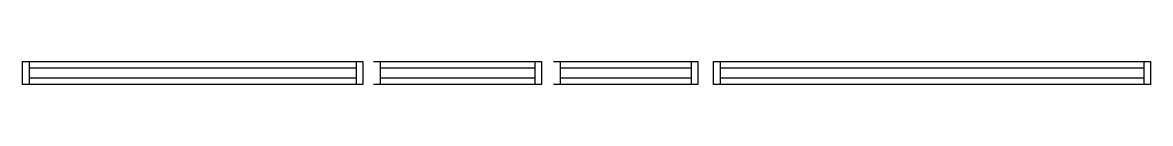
# Model space of a CAD drawing. Header units: metres. Extents: x 1674 to 2857, y 17195 to 17219.
import ezdxf

# ---------------------------------------------------------------- set-up
doc = ezdxf.new("R2010")
doc.units = ezdxf.units.M
doc.layers.add('Painéis', color=7, linetype='Continuous')
doc.layers.add('SARR_2.2x7', color=7, linetype='Continuous')

msp = doc.modelspace()

# ---------------------------------------------------------------- linework, layer by layer
at = {"layer": 'Painéis', "color": 7, "lineweight": 25}
for points in [[(1918.2, 17194.5), (1674.2, 17194.5), (1674.2, 17218.5), (1918.2, 17218.5)], [(1918.2, 17218.5), (2031.2, 17218.5), (2031.2, 17194.5), (1918.2, 17194.5)], [(2042.4, 17218.5), (2218.4, 17218.5), (2218.4, 17194.5), (2042.4, 17194.5)], [(2231, 17218.5), (2382.5, 17218.5), (2382.5, 17194.5), (2231, 17194.5)], [(2642.8, 17194.5), (2398.8, 17194.5), (2398.8, 17218.5), (2642.8, 17218.5)], [(2642.8, 17218.5), (2857.3, 17218.5), (2857.3, 17194.5), (2642.8, 17194.5)]]:
    msp.add_lwpolyline(points, dxfattribs=at)
at = {"layer": 'SARR_2.2x7', "color": 7, "lineweight": 25}
for p, q in [((1681.2, 17218.5), (1681.2, 17194.5)), ((2024.2, 17218.5), (2024.2, 17194.5)), ((2049.4, 17218.5), (2049.4, 17194.5)), ((2211.4, 17218.5), (2211.4, 17194.5)), ((2238, 17218.5), (2238, 17194.5)), ((2375.5, 17218.5), (2375.5, 17194.5)), ((2405.8, 17218.5), (2405.8, 17194.5)), ((2850.3, 17218.5), (2850.3, 17194.5)), ((1918.2, 17211.5), (1681.2, 17211.5)), ((2024.2, 17211.5), (1918.2, 17211.5)), ((2211.4, 17211.5), (2049.4, 17211.5)), ((2375.5, 17211.5), (2238, 17211.5)), ((2642.8, 17211.5), (2405.8, 17211.5)), ((2850.3, 17211.5), (2642.8, 17211.5)), ((1681.2, 17201.5), (1918.2, 17201.5)), ((1918.2, 17201.5), (2024.2, 17201.5)), ((2049.4, 17201.5), (2211.4, 17201.5)), ((2238, 17201.5), (2375.5, 17201.5)), ((2405.8, 17201.5), (2642.8, 17201.5)), ((2642.8, 17201.5), (2850.3, 17201.5))]:
    msp.add_line(p, q, dxfattribs=at)

doc.saveas('drawing.dxf')
